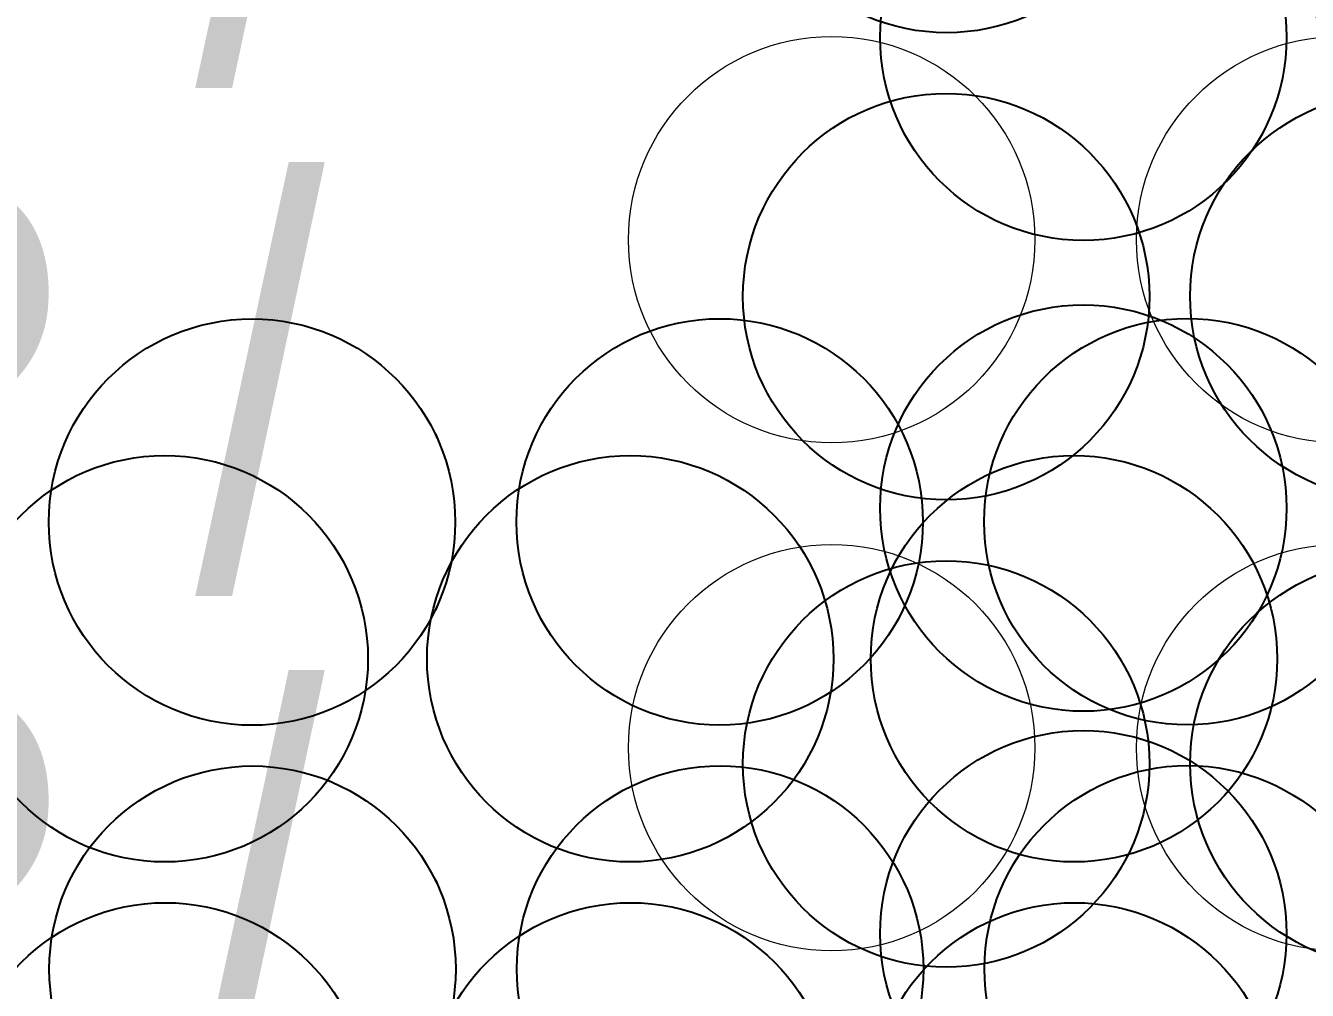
# Model space of a CAD drawing. Extents: x -24 to 1655, y -25 to 61.
# Drawn here: x -4.01 to -0.856, y 0.592 to 2.966 of the extents above; entities that cross this region are included whole.
import ezdxf
from ezdxf.enums import TextEntityAlignment as Align

# ---------------------------------------------------------------- set-up
doc = ezdxf.new("R2010")
doc.units = 0
doc.header["$MEASUREMENT"] = 0
doc.linetypes.add('DASHED', pattern=[0.75, 0.5, -0.25])
for name, color, linetype in [('01 - Diversen', 7, 'Continuous'), ('01 - Station', 7, 'Continuous'), ('PREVIEW_SOURCE', 7, 'Continuous')]:
    doc.layers.add(name, color=color, linetype=linetype)
for name, color, linetype, lineweight in [('Aansluiting LS K01', 120, 'DASHED', 0), ('Aansluiting LS K02', 52, 'DASHED', 0), ('Aansluiting LS K03', 5, 'DASHED', 0), ('Aansluiting LS K06', 30, 'DASHED', 0), ('Aansluiting LS K07', 252, 'DASHED', 0), ('Aansluiting LS K08', 244, 'DASHED', 0), ('Aansluiting LS K09', 104, 'DASHED', 0), ('Aansluiting LS K10', 1, 'DASHED', 0), ('Aansluiting LS K11', 190, 'DASHED', 0), ('Aansluiting LS K12', 201, 'DASHED', 0), ('AANSLUITKAST', 7, 'Continuous', 0)]:
    doc.layers.add(name, color=color, linetype=linetype, lineweight=lineweight)
doc.layers.add('Aansluiting LS K04', color=7, linetype='DASHED', lineweight=0, true_color=0x00f000)
doc.layers.add('Aansluiting LS K05', color=7, linetype='DASHED', lineweight=0, true_color=0xeb00eb)
doc.styles.add('TECHBASE_ARIAL_NOVA_LIGHT', font='ArialNova-Light.ttf')

# ---------------------------------------------------------------- blocks, each defined once
blk = doc.blocks.new('TB_LS KAST VERWIJDEREN__40955691265E_7ABCBC3D_ANL1')
at = {"layer": '01 - Station', "const_width": 0.1}
blk.add_lwpolyline([(-4.0142, 1.6119), (4.0142, 1.5454), (4.0142, -1.6119), (-4.0142, -1.5454)], close=True, dxfattribs=at)
at = {"layer": '01 - Station'}
blk.add_lwpolyline([(4.0142, 1.5454), (-4.0142, -1.5454)], dxfattribs=at)
at = {"style": 'TECHBASE_ARIAL_NOVA_LIGHT'}
blk.add_attdef('LS_KAST', (-3.508, 0.15), '', height=1, dxfattribs=at)
blk = doc.blocks.new('TB_LS KAST BEHOUDEN__40955691265E_CF6EBBA4_ANL1')
at = {"layer": '01 - Station', "const_width": 0.1}
blk.add_lwpolyline([(-4.0142, 1.6119), (4.0142, 1.5454), (4.0142, -1.6119), (-4.0142, -1.5454)], close=True, dxfattribs=at)
at = {"style": 'TECHBASE_ARIAL_NOVA_LIGHT'}
blk.add_attdef('LS_KAST', (-3.508, 0.15), '', height=1, dxfattribs=at)
blk = doc.blocks.new('TB_RT 1-12 LS__40955691265E_2D0FA900_ANL1_RT_BACK1')
at = {"linetype": 'DASHED'}
blk.add_wipeout([(-24.5141, 8.1233), (3.176, 8.1233), (3.176, -7.5147), (-24.5141, -7.5147)], dxfattribs=at)
at = {"layer": 'Aansluiting LS K07', "linetype": 'Continuous'}
blk.add_circle((2.2629, 1.1375), 0.5, dxfattribs=at)
at = {"layer": 'Aansluiting LS K08', "linetype": 'Continuous'}
blk.add_circle((2.2629, 2.3875), 0.5, dxfattribs=at)
at = {"layer": 'Aansluiting LS K09', "linetype": 'Continuous'}
blk.add_circle((2.2629, 3.6375), 0.5, dxfattribs=at)
at = {"layer": 'Aansluiting LS K01', "style": 'TECHBASE_ARIAL_NOVA_LIGHT'}
blk.add_attdef('RT_01:', text='', height=1, dxfattribs=at).set_placement((1.2629, -6.8496), align=Align.RIGHT)
at = {"layer": 'Aansluiting LS K02', "style": 'TECHBASE_ARIAL_NOVA_LIGHT'}
blk.add_attdef('RT_02:', text='', height=1, dxfattribs=at).set_placement((1.2629, -5.5996), align=Align.RIGHT)
at = {"layer": 'Aansluiting LS K03', "style": 'TECHBASE_ARIAL_NOVA_LIGHT'}
blk.add_attdef('RT_03:', text='', height=1, dxfattribs=at).set_placement((1.2629, -4.3489), align=Align.RIGHT)
at = {"layer": 'Aansluiting LS K04', "style": 'TECHBASE_ARIAL_NOVA_LIGHT'}
blk.add_attdef('RT_04:', text='', height=1, dxfattribs=at).set_placement((1.2629, -3.0996), align=Align.RIGHT)
at = {"layer": 'Aansluiting LS K05', "style": 'TECHBASE_ARIAL_NOVA_LIGHT'}
blk.add_attdef('RT_05:', text='', height=1, dxfattribs=at).set_placement((1.2629, -1.8496), align=Align.RIGHT)
at = {"layer": 'Aansluiting LS K06', "style": 'TECHBASE_ARIAL_NOVA_LIGHT'}
blk.add_attdef('RT_06:', text='', height=1, dxfattribs=at).set_placement((1.2629, -0.5996), align=Align.RIGHT)
at = {"layer": 'Aansluiting LS K07', "style": 'TECHBASE_ARIAL_NOVA_LIGHT'}
blk.add_attdef('RT_07:', text='', height=1, dxfattribs=at).set_placement((1.2629, 0.6504), align=Align.RIGHT)
at = {"layer": 'Aansluiting LS K08', "style": 'TECHBASE_ARIAL_NOVA_LIGHT'}
blk.add_attdef('RT_08:', text='', height=1, dxfattribs=at).set_placement((1.2629, 1.9004), align=Align.RIGHT)
at = {"layer": 'Aansluiting LS K09', "style": 'TECHBASE_ARIAL_NOVA_LIGHT'}
blk.add_attdef('RT_09:', text='', height=1, dxfattribs=at).set_placement((1.2629, 3.1504), align=Align.RIGHT)
at = {"layer": 'Aansluiting LS K10', "style": 'TECHBASE_ARIAL_NOVA_LIGHT'}
blk.add_attdef('RT_10:', text='', height=1, dxfattribs=at).set_placement((1.2629, 4.4004), align=Align.RIGHT)
at = {"layer": 'Aansluiting LS K11', "style": 'TECHBASE_ARIAL_NOVA_LIGHT'}
blk.add_attdef('RT_11:', text='', height=1, dxfattribs=at).set_placement((1.2629, 5.6334), align=Align.RIGHT)
at = {"layer": 'Aansluiting LS K12', "style": 'TECHBASE_ARIAL_NOVA_LIGHT'}
blk.add_attdef('RT_12:', text='', height=1, dxfattribs=at).set_placement((1.2629, 6.8834), align=Align.RIGHT)
blk = doc.blocks.new('TB_RT 1-10 LS__40955691265E_CA5A1F55_ANL1_RT_BACK1')
at = {"linetype": 'DASHED'}
blk.add_wipeout([(-23.8534, 6.2502), (3.8368, 6.2502), (3.8368, -6.9803), (-23.8534, -6.9803)], dxfattribs=at)
at = {"layer": 'Aansluiting LS K01', "style": 'TECHBASE_ARIAL_NOVA_LIGHT'}
blk.add_attdef('RT_01:', text='', height=1, dxfattribs=at).set_placement((1.9236, -6.3151), align=Align.RIGHT)
at = {"layer": 'Aansluiting LS K02', "style": 'TECHBASE_ARIAL_NOVA_LIGHT'}
blk.add_attdef('RT_02:', text='', height=1, dxfattribs=at).set_placement((1.9236, -5.0651), align=Align.RIGHT)
at = {"layer": 'Aansluiting LS K03', "style": 'TECHBASE_ARIAL_NOVA_LIGHT'}
blk.add_attdef('RT_03:', text='', height=1, dxfattribs=at).set_placement((1.9236, -3.8144), align=Align.RIGHT)
at = {"layer": 'Aansluiting LS K04', "style": 'TECHBASE_ARIAL_NOVA_LIGHT'}
blk.add_attdef('RT_04:', text='', height=1, dxfattribs=at).set_placement((1.9236, -2.5651), align=Align.RIGHT)
at = {"layer": 'Aansluiting LS K05', "style": 'TECHBASE_ARIAL_NOVA_LIGHT'}
blk.add_attdef('RT_05:', text='', height=1, dxfattribs=at).set_placement((1.9236, -1.3151), align=Align.RIGHT)
at = {"layer": 'Aansluiting LS K06', "style": 'TECHBASE_ARIAL_NOVA_LIGHT'}
blk.add_attdef('RT_06:', text='', height=1, dxfattribs=at).set_placement((1.9236, -0.0651), align=Align.RIGHT)
at = {"layer": 'Aansluiting LS K07', "style": 'TECHBASE_ARIAL_NOVA_LIGHT'}
blk.add_attdef('RT_07:', text='', height=1, dxfattribs=at).set_placement((1.9236, 1.1849), align=Align.RIGHT)
at = {"layer": 'Aansluiting LS K08', "style": 'TECHBASE_ARIAL_NOVA_LIGHT'}
blk.add_attdef('RT_08:', text='', height=1, dxfattribs=at).set_placement((1.9236, 2.4349), align=Align.RIGHT)
at = {"layer": 'Aansluiting LS K09', "style": 'TECHBASE_ARIAL_NOVA_LIGHT'}
blk.add_attdef('RT_09:', text='', height=1, dxfattribs=at).set_placement((1.9236, 3.6849), align=Align.RIGHT)
at = {"layer": 'Aansluiting LS K10', "style": 'TECHBASE_ARIAL_NOVA_LIGHT'}
blk.add_attdef('RT_10:', text='', height=1, dxfattribs=at).set_placement((1.9236, 4.9349), align=Align.RIGHT)
blk = doc.blocks.new('TB_RT 1-8 LS__40955691265E_F9EFD97A_ANL1_RT_BACK1')
at = {"linetype": 'DASHED'}
blk.add_wipeout([(-24.7711, 6.0506), (2.919, 6.0506), (2.919, -4.825), (-24.7711, -4.825)], dxfattribs=at)
at = {"layer": 'Aansluiting LS K05', "linetype": 'Continuous'}
blk.add_circle((2.0059, 1.3272), 0.5, dxfattribs=at)
at = {"layer": 'Aansluiting LS K06', "linetype": 'Continuous'}
blk.add_circle((2.0059, 2.5772), 0.5, dxfattribs=at)
at = {"layer": 'Aansluiting LS K07', "linetype": 'Continuous'}
blk.add_circle((2.0059, 3.8272), 0.5, dxfattribs=at)
at = {"layer": 'Aansluiting LS K01', "style": 'TECHBASE_ARIAL_NOVA_LIGHT'}
blk.add_attdef('RT_01:', text='', height=1, dxfattribs=at).set_placement((1.0059, -4.1598), align=Align.RIGHT)
at = {"layer": 'Aansluiting LS K02', "style": 'TECHBASE_ARIAL_NOVA_LIGHT'}
blk.add_attdef('RT_02:', text='', height=1, dxfattribs=at).set_placement((1.0059, -2.9098), align=Align.RIGHT)
at = {"layer": 'Aansluiting LS K03', "style": 'TECHBASE_ARIAL_NOVA_LIGHT'}
blk.add_attdef('RT_03:', text='', height=1, dxfattribs=at).set_placement((1.0059, -1.6591), align=Align.RIGHT)
at = {"layer": 'Aansluiting LS K04', "style": 'TECHBASE_ARIAL_NOVA_LIGHT'}
blk.add_attdef('RT_04:', text='', height=1, dxfattribs=at).set_placement((1.0059, -0.4098), align=Align.RIGHT)
at = {"layer": 'Aansluiting LS K05', "style": 'TECHBASE_ARIAL_NOVA_LIGHT'}
blk.add_attdef('RT_05:', text='', height=1, dxfattribs=at).set_placement((1.0059, 0.8402), align=Align.RIGHT)
at = {"layer": 'Aansluiting LS K06', "style": 'TECHBASE_ARIAL_NOVA_LIGHT'}
blk.add_attdef('RT_06:', text='', height=1, dxfattribs=at).set_placement((1.0059, 2.0902), align=Align.RIGHT)
at = {"layer": 'Aansluiting LS K07', "style": 'TECHBASE_ARIAL_NOVA_LIGHT'}
blk.add_attdef('RT_07:', text='', height=1, dxfattribs=at).set_placement((1.0059, 3.3402), align=Align.RIGHT)
at = {"layer": 'Aansluiting LS K08', "style": 'TECHBASE_ARIAL_NOVA_LIGHT'}
blk.add_attdef('RT_08:', text='', height=1, dxfattribs=at).set_placement((1.0059, 4.5902), align=Align.RIGHT)
blk = doc.blocks.new('TB_RT 1-6 LS__40955691265E_C92ADE7D_ANL1_RT_BACK1')
at = {"linetype": 'DASHED'}
blk.add_wipeout([(-24.2481, 4.9782), (3.442, 4.9782), (3.442, -3.3872), (-24.2481, -3.3872)], dxfattribs=at)
at = {"layer": 'Aansluiting LS K01', "style": 'TECHBASE_ARIAL_NOVA_LIGHT'}
blk.add_attdef('RT_01:', text='', height=1, dxfattribs=at).set_placement((1.5289, -2.722), align=Align.RIGHT)
at = {"layer": 'Aansluiting LS K02', "style": 'TECHBASE_ARIAL_NOVA_LIGHT'}
blk.add_attdef('RT_02:', text='', height=1, dxfattribs=at).set_placement((1.5289, -1.472), align=Align.RIGHT)
at = {"layer": 'Aansluiting LS K03', "style": 'TECHBASE_ARIAL_NOVA_LIGHT'}
blk.add_attdef('RT_03:', text='', height=1, dxfattribs=at).set_placement((1.5289, -0.2213), align=Align.RIGHT)
at = {"layer": 'Aansluiting LS K04', "style": 'TECHBASE_ARIAL_NOVA_LIGHT'}
blk.add_attdef('RT_04:', text='', height=1, dxfattribs=at).set_placement((1.5289, 1.028), align=Align.RIGHT)
at = {"layer": 'Aansluiting LS K05', "style": 'TECHBASE_ARIAL_NOVA_LIGHT'}
blk.add_attdef('RT_05:', text='', height=1, dxfattribs=at).set_placement((1.5289, 2.278), align=Align.RIGHT)
at = {"layer": 'Aansluiting LS K06', "style": 'TECHBASE_ARIAL_NOVA_LIGHT'}
blk.add_attdef('RT_06:', text='', height=1, dxfattribs=at).set_placement((1.5289, 3.528), align=Align.RIGHT)
blk = doc.blocks.new('TB_RT 1-4 LS__40955691265E_8F8ADB0A_ANL1_RT_BACK1')
at = {"linetype": 'DASHED'}
blk.add_wipeout([(-24.6175, 2.2864), (3.0726, 2.2864), (3.0726, -3.5886), (-24.6175, -3.5886)], dxfattribs=at)
at = {"layer": 'Aansluiting LS K04', "linetype": 'Continuous'}
blk.add_circle((2.1595, 1.3136), 0.5, dxfattribs=at)
at = {"layer": 'Aansluiting LS K01', "style": 'TECHBASE_ARIAL_NOVA_LIGHT'}
blk.add_attdef('RT_01:', text='', height=1, dxfattribs=at).set_placement((1.1595, -2.9235), align=Align.RIGHT)
at = {"layer": 'Aansluiting LS K02', "style": 'TECHBASE_ARIAL_NOVA_LIGHT'}
blk.add_attdef('RT_02:', text='', height=1, dxfattribs=at).set_placement((1.1595, -1.6735), align=Align.RIGHT)
at = {"layer": 'Aansluiting LS K03', "style": 'TECHBASE_ARIAL_NOVA_LIGHT'}
blk.add_attdef('RT_03:', text='', height=1, dxfattribs=at).set_placement((1.1595, -0.4228), align=Align.RIGHT)
at = {"layer": 'Aansluiting LS K04', "style": 'TECHBASE_ARIAL_NOVA_LIGHT'}
blk.add_attdef('RT_04:', text='', height=1, dxfattribs=at).set_placement((1.1595, 0.8265), align=Align.RIGHT)
blk = doc.blocks.new('TB_LS Kast RT 1-8 L-R__40955691265E_1401D99F_ANL1')
at = {"layer": 'AANSLUITKAST'}
for centre in [(-3.9132, 0.5), (-2.6088, 0.5), (-1.3044, 0.5)]:
    blk.add_circle(centre, 0.5, dxfattribs=at)
at = {"color": 7, "style": 'TECHBASE_ARIAL_NOVA_LIGHT'}
for tag, p in [('RI8', (-4.5662, -1.7632)), ('RI7', (-3.2618, -1.7632)), ('RI6', (-1.9574, -1.7632)), ('RI5', (-0.6529, -1.7632)), ('RI4', (0.6515, -1.7632)), ('RI3', (1.9559, -1.7632)), ('RI2', (3.2603, -1.7632)), ('RI1', (4.5647, -1.7632))]:
    blk.add_attdef(tag, text='', height=0.5, rotation=90, dxfattribs=at).set_placement(p, align=Align.RIGHT)
blk = doc.blocks.new('TB_LS Kast RT 1-6 L-R__40955691265E_9E8C4473_ANL1')
at = {"layer": 'AANSLUITKAST'}
for centre in [(1.3044, 0.5), (2.6088, 0.5)]:
    blk.add_circle(centre, 0.5, dxfattribs=at)
at = {"color": 7, "style": 'TECHBASE_ARIAL_NOVA_LIGHT'}
for tag, p in [('RI6', (-4.5662, -1.7632)), ('RI5', (-3.2618, -1.7632)), ('RI4', (-1.9574, -1.7632)), ('RI3', (-0.6529, -1.7632)), ('RI2', (0.6515, -1.7632)), ('RI1', (1.9559, -1.7632))]:
    blk.add_attdef(tag, text='', height=0.5, rotation=90, dxfattribs=at).set_placement(p, align=Align.RIGHT)
at = {"layer": 'AANSLUITKAST', "insert": (2.4613, 1.3338), "char_height": 0.6919, "attachment_point": 1, "rotation": 88.7016, "style": 'TECHBASE_ARIAL_NOVA_LIGHT'}
blk.add_mtext_dynamic_manual_height_columns('1', width=1.432047, gutter_width=3.4593, heights=[0], dxfattribs=at)
blk = doc.blocks.new('TB_LS Kast RT 1-4 L-R__40955691265E_97770BF3_ANL1')
at = {"layer": 'AANSLUITKAST'}
for centre in [(-3.9132, 0.5), (-2.6088, 0.5), (-1.3044, 0.5)]:
    blk.add_circle(centre, 0.5, dxfattribs=at)
at = {"color": 7, "style": 'TECHBASE_ARIAL_NOVA_LIGHT'}
for tag, p in [('RI4', (-4.5662, -1.7632)), ('RI3', (-3.2618, -1.7632)), ('RI2', (-1.9574, -1.7632)), ('RI1', (-0.6529, -1.7632))]:
    blk.add_attdef(tag, text='', height=0.5, rotation=90, dxfattribs=at).set_placement(p, align=Align.RIGHT)
blk = doc.blocks.new('TB_12 RICHTINGEN LS REK__40955691265E_CB7427F3_ANL1')
at = {"color": 6, "const_width": 0.05}
for points in [[(-1.6456, -0.141), (-0.952, 0.6607)], [(-0.9154, -0.1104), (-1.6789, 0.625)]]:
    blk.add_lwpolyline(points, dxfattribs=at)
at = {"color": 6}
for centre in [(-4.5055, 0.2722), (-3.309, 0.2734), (-1.2858, 0.2464)]:
    blk.add_circle(centre, 0.53, dxfattribs=at)
at = {"color": 6, "insert": (-1.5551, 1.092), "char_height": 0.5, "attachment_point": 1, "rotation": 90, "style": 'TECHBASE_ARIAL_NOVA_LIGHT'}
blk.add_mtext_dynamic_manual_height_columns('500', width=0.806759, gutter_width=2.5, heights=[0], dxfattribs=at)
at = {"color": 6, "style": 'TECHBASE_ARIAL_NOVA_LIGHT'}
for tag, p in [('RI10', (8.118, 1.0193)), ('RI11', (9.3149, 1.0196)), ('RI12', (10.511, 1.019)), ('RI4', (-5.4689, 1.0547)), ('RI1', (-9.0567, 1.0486)), ('RI2', (-7.8619, 1.0523)), ('RI3', (-6.6637, 1.051)), ('RI5', (-4.2723, 1.0559)), ('RI6', (-3.0758, 1.0571)), ('RI7', (4.5289, 1.0221)), ('RI8', (5.7254, 1.0213)), ('RI9', (6.9219, 1.0206))]:
    blk.add_attdef(tag, p, '', height=0.5, rotation=90, dxfattribs=at)
blk = doc.blocks.new('TB_12 RICHTINGEN LS REK REVERSE__40955691265E_52FE5F1D_ANL1')
at = {"color": 6, "char_height": 0.5, "attachment_point": 1, "rotation": 270, "style": 'TECHBASE_ARIAL_NOVA_LIGHT'}
for s, insert in [('50', (3.345, 1.7709)), ('25', (1.9656, 1.763))]:
    blk.add_mtext_dynamic_manual_height_columns(s, width=0.806759, gutter_width=2.5, heights=[0], dxfattribs=dict(at, insert=insert))
at = {"color": 6, "style": 'TECHBASE_ARIAL_NOVA_LIGHT'}
for tag, p in [('RI10', (7.6481, 1.0383)), ('RI11', (8.8451, 1.0387)), ('RI12', (10.0411, 1.038)), ('RI1', (-9.5266, 1.0676)), ('RI2', (-8.3317, 1.0713)), ('RI3', (-7.1335, 1.07)), ('RI4', (-5.9387, 1.0737)), ('RI5', (-4.7422, 1.0749)), ('RI6', (-3.5457, 1.0761)), ('RI7', (4.059, 1.0411)), ('RI8', (5.2555, 1.0404)), ('RI9', (6.452, 1.0396))]:
    blk.add_attdef(tag, text='', height=0.5, rotation=270, dxfattribs=at).set_placement(p, align=Align.RIGHT)
blk = doc.blocks.new('TB_10 RICHTINGEN LS REK__40955691265E_9FDC15B1_ANL1')
at = {"color": 6, "char_height": 0.5, "attachment_point": 1, "rotation": 90, "style": 'TECHBASE_ARIAL_NOVA_LIGHT'}
for insert in [(-2.365, 0.8617), (-1.1337, 0.8313)]:
    blk.add_mtext_dynamic_manual_height_columns('500', width=0.806759, gutter_width=2.5, heights=[0], dxfattribs=dict(at, insert=insert))
at = {"color": 6, "style": 'TECHBASE_ARIAL_NOVA_LIGHT'}
for tag, p in [('RI10', (8.5177, 0.784)), ('RI1', (-8.657, 0.8132)), ('RI2', (-7.4622, 0.817)), ('RI3', (-6.264, 0.8156)), ('RI4', (-5.0692, 0.8194)), ('RI5', (-3.8727, 0.8206)), ('RI6', (3.7183, 0.8218)), ('RI7', (4.9286, 0.7868)), ('RI8', (6.1251, 0.786)), ('RI9', (7.3216, 0.7852))]:
    blk.add_attdef(tag, p, '', height=0.5, rotation=90, dxfattribs=at)
blk = doc.blocks.new('TB_10 RICHTINGEN LS REK REVERSE__40955691265E_CA82E8AB_ANL1')
at = {"color": 6, "char_height": 0.5, "attachment_point": 1, "rotation": 270, "style": 'TECHBASE_ARIAL_NOVA_LIGHT'}
for s, insert in [('25', (1.1687, 1.5192)), ('50', (2.5482, 1.5272))]:
    blk.add_mtext_dynamic_manual_height_columns(s, width=0.806759, gutter_width=2.5, heights=[0], dxfattribs=dict(at, insert=insert))
at = {"color": 6, "style": 'TECHBASE_ARIAL_NOVA_LIGHT'}
for tag, p in [('RI10', (8.0478, 0.803)), ('RI1', (-9.1269, 0.8323)), ('RI2', (-7.932, 0.836)), ('RI3', (-6.7339, 0.8347)), ('RI4', (-5.539, 0.8384)), ('RI5', (-4.3425, 0.8396)), ('RI6', (3.273, 0.8408)), ('RI7', (4.4587, 0.8058)), ('RI8', (5.6552, 0.805)), ('RI9', (6.8517, 0.8043))]:
    blk.add_attdef(tag, text='', height=0.5, rotation=270, dxfattribs=at).set_placement(p, align=Align.RIGHT)
blk = doc.blocks.new('TB_8 RICHTINGEN LS REK__40955691265E_42F37574_ANL1')
at = {"color": 6, "char_height": 0.5, "attachment_point": 1, "rotation": 90, "style": 'TECHBASE_ARIAL_NOVA_LIGHT'}
for insert in [(-2.3633, 0.8569), (-1.132, 0.8264)]:
    blk.add_mtext_dynamic_manual_height_columns('500', width=0.806759, gutter_width=2.5, heights=[0], dxfattribs=dict(at, insert=insert))
at = {"color": 6, "style": 'TECHBASE_ARIAL_NOVA_LIGHT'}
for tag, p in [('RI3', (-5.0675, 0.8072)), ('RI4', (-3.8727, 0.8109)), ('RI5', (3.7532, 0.8313)), ('RI6', (4.9497, 0.8325)), ('RI7', (6.125, 0.8325)), ('RI8', (7.3215, 0.8317)), ('RI1', (-7.4605, 0.8048)), ('RI2', (-6.2657, 0.8085))]:
    blk.add_attdef(tag, p, '', height=0.5, rotation=90, dxfattribs=at)
blk = doc.blocks.new('TB_8 RICHTINGEN LS REK REVERSE__40955691265E_F1850B1E_ANL1')
at = {"color": 6, "char_height": 0.5, "attachment_point": 1, "rotation": 270, "style": 'TECHBASE_ARIAL_NOVA_LIGHT'}
for s, insert in [('25', (1.1687, 1.5169)), ('50', (2.5482, 1.5249))]:
    blk.add_mtext_dynamic_manual_height_columns(s, width=0.806759, gutter_width=2.5, heights=[0], dxfattribs=dict(at, insert=insert))
at = {"color": 6, "style": 'TECHBASE_ARIAL_NOVA_LIGHT'}
for tag, p in [('RI2', (-6.7356, 0.8275)), ('RI4', (-4.3425, 0.8299)), ('RI5', (3.2615, 0.8486)), ('RI6', (4.458, 0.8498)), ('RI1', (-7.9304, 0.8238)), ('RI3', (-5.5374, 0.8262)), ('RI7', (5.6552, 0.7973)), ('RI8', (6.8517, 0.7966))]:
    blk.add_attdef(tag, text='', height=0.5, rotation=270, dxfattribs=at).set_placement(p, align=Align.RIGHT)
blk = doc.blocks.new('TB_RT 1-12 OV__40955691265E_7A08A9BD_ANL1_RT_BACK1')
at = {"linetype": 'DASHED'}
blk.add_wipeout([(-21.9054, 7.9919), (5.7847, 7.9919), (5.7847, -7.6461), (-21.9054, -7.6461)], dxfattribs=at)
at = {"layer": 'Aansluiting LS K07', "linetype": 'Continuous'}
for centre in [(1.1216, 1.0061), (2.3716, 1.0061)]:
    blk.add_circle(centre, 0.5, dxfattribs=at)
at = {"layer": 'Aansluiting LS K08', "linetype": 'Continuous'}
for centre in [(1.1216, 2.2561), (2.3716, 2.2561)]:
    blk.add_circle(centre, 0.5, dxfattribs=at)
at = {"layer": 'Aansluiting LS K09', "linetype": 'Continuous'}
for centre in [(1.1216, 3.5061), (2.3716, 3.5061)]:
    blk.add_circle(centre, 0.5, dxfattribs=at)
at = {"layer": 'Aansluiting LS K01', "style": 'TECHBASE_ARIAL_NOVA_LIGHT'}
blk.add_attdef('RT_01:', text='', height=1, dxfattribs=at).set_placement((0.1216, -6.9809), align=Align.RIGHT)
at = {"layer": 'Aansluiting LS K02', "style": 'TECHBASE_ARIAL_NOVA_LIGHT'}
blk.add_attdef('RT_02:', text='', height=1, dxfattribs=at).set_placement((0.1216, -5.7309), align=Align.RIGHT)
at = {"layer": 'Aansluiting LS K03', "style": 'TECHBASE_ARIAL_NOVA_LIGHT'}
blk.add_attdef('RT_03:', text='', height=1, dxfattribs=at).set_placement((0.1216, -4.4803), align=Align.RIGHT)
at = {"layer": 'Aansluiting LS K04', "style": 'TECHBASE_ARIAL_NOVA_LIGHT'}
blk.add_attdef('RT_04:', text='', height=1, dxfattribs=at).set_placement((0.1216, -3.2309), align=Align.RIGHT)
at = {"layer": 'Aansluiting LS K05', "style": 'TECHBASE_ARIAL_NOVA_LIGHT'}
blk.add_attdef('RT_05:', text='', height=1, dxfattribs=at).set_placement((0.1216, -1.9809), align=Align.RIGHT)
at = {"layer": 'Aansluiting LS K06', "style": 'TECHBASE_ARIAL_NOVA_LIGHT'}
blk.add_attdef('RT_06:', text='', height=1, dxfattribs=at).set_placement((0.1216, -0.7309), align=Align.RIGHT)
at = {"layer": 'Aansluiting LS K07', "style": 'TECHBASE_ARIAL_NOVA_LIGHT'}
blk.add_attdef('RT_07:', text='', height=1, dxfattribs=at).set_placement((0.1216, 0.5191), align=Align.RIGHT)
at = {"layer": 'Aansluiting LS K08', "style": 'TECHBASE_ARIAL_NOVA_LIGHT'}
blk.add_attdef('RT_08:', text='', height=1, dxfattribs=at).set_placement((0.1216, 1.7691), align=Align.RIGHT)
at = {"layer": 'Aansluiting LS K09', "style": 'TECHBASE_ARIAL_NOVA_LIGHT'}
blk.add_attdef('RT_09:', text='', height=1, dxfattribs=at).set_placement((0.1216, 3.0191), align=Align.RIGHT)
at = {"layer": 'Aansluiting LS K10', "style": 'TECHBASE_ARIAL_NOVA_LIGHT'}
blk.add_attdef('RT_10:', text='', height=1, dxfattribs=at).set_placement((0.1216, 4.2691), align=Align.RIGHT)
at = {"layer": 'Aansluiting LS K11', "style": 'TECHBASE_ARIAL_NOVA_LIGHT'}
blk.add_attdef('RT_11:', text='', height=1, dxfattribs=at).set_placement((0.1216, 5.502), align=Align.RIGHT)
at = {"layer": 'Aansluiting LS K12', "style": 'TECHBASE_ARIAL_NOVA_LIGHT'}
blk.add_attdef('RT_12:', text='', height=1, dxfattribs=at).set_placement((0.1216, 6.752), align=Align.RIGHT)
blk = doc.blocks.new('TB_RT 1-10 OV__40955691265E_E2FCEF29_ANL1_RT_BACK1')
at = {"linetype": 'DASHED'}
blk.add_wipeout([(-22.0912, 8.0719), (5.5989, 8.0719), (5.5989, -5.1586), (-22.0912, -5.1586)], dxfattribs=at)
at = {"layer": 'Aansluiting LS K01', "style": 'TECHBASE_ARIAL_NOVA_LIGHT'}
blk.add_attdef('RT_01:', text='', height=1, dxfattribs=at).set_placement((-0.0642, -4.4935), align=Align.RIGHT)
at = {"layer": 'Aansluiting LS K02', "style": 'TECHBASE_ARIAL_NOVA_LIGHT'}
blk.add_attdef('RT_02:', text='', height=1, dxfattribs=at).set_placement((-0.0642, -3.2435), align=Align.RIGHT)
at = {"layer": 'Aansluiting LS K03', "style": 'TECHBASE_ARIAL_NOVA_LIGHT'}
blk.add_attdef('RT_03:', text='', height=1, dxfattribs=at).set_placement((-0.0642, -1.9928), align=Align.RIGHT)
at = {"layer": 'Aansluiting LS K04', "style": 'TECHBASE_ARIAL_NOVA_LIGHT'}
blk.add_attdef('RT_04:', text='', height=1, dxfattribs=at).set_placement((-0.0642, -0.7435), align=Align.RIGHT)
at = {"layer": 'Aansluiting LS K05', "style": 'TECHBASE_ARIAL_NOVA_LIGHT'}
blk.add_attdef('RT_05:', text='', height=1, dxfattribs=at).set_placement((-0.0642, 0.5065), align=Align.RIGHT)
at = {"layer": 'Aansluiting LS K06', "style": 'TECHBASE_ARIAL_NOVA_LIGHT'}
blk.add_attdef('RT_06:', text='', height=1, dxfattribs=at).set_placement((-0.0642, 1.7565), align=Align.RIGHT)
at = {"layer": 'Aansluiting LS K07', "style": 'TECHBASE_ARIAL_NOVA_LIGHT'}
blk.add_attdef('RT_07:', text='', height=1, dxfattribs=at).set_placement((-0.0642, 3.0065), align=Align.RIGHT)
at = {"layer": 'Aansluiting LS K08', "style": 'TECHBASE_ARIAL_NOVA_LIGHT'}
blk.add_attdef('RT_08:', text='', height=1, dxfattribs=at).set_placement((-0.0642, 4.2565), align=Align.RIGHT)
at = {"layer": 'Aansluiting LS K09', "style": 'TECHBASE_ARIAL_NOVA_LIGHT'}
blk.add_attdef('RT_09:', text='', height=1, dxfattribs=at).set_placement((-0.0642, 5.5065), align=Align.RIGHT)
at = {"layer": 'Aansluiting LS K10', "style": 'TECHBASE_ARIAL_NOVA_LIGHT'}
blk.add_attdef('RT_10:', text='', height=1, dxfattribs=at).set_placement((-0.0642, 6.7565), align=Align.RIGHT)
blk = doc.blocks.new('TB_RT 1-8 OV__40955691265E_F4D21E08_ANL1_RT_BACK1')
at = {"linetype": 'DASHED'}
blk.add_wipeout([(-22.1583, 5.5138), (5.5318, 5.5138), (5.5318, -5.3619), (-22.1583, -5.3619)], dxfattribs=at)
at = {"layer": 'Aansluiting LS K05', "linetype": 'Continuous'}
for centre in [(0.8687, 0.7904), (2.1187, 0.7904), (3.3687, 0.7904)]:
    blk.add_circle(centre, 0.5, dxfattribs=at)
at = {"layer": 'Aansluiting LS K06', "linetype": 'Continuous'}
for centre in [(0.8687, 2.0404), (2.1187, 2.0404), (3.3687, 2.0404)]:
    blk.add_circle(centre, 0.5, dxfattribs=at)
at = {"layer": 'Aansluiting LS K07', "linetype": 'Continuous'}
for centre in [(0.8687, 3.2904), (2.1187, 3.2904), (3.3687, 3.2904)]:
    blk.add_circle(centre, 0.5, dxfattribs=at)
at = {"layer": 'Aansluiting LS K01', "style": 'TECHBASE_ARIAL_NOVA_LIGHT'}
blk.add_attdef('RT_01:', text='', height=1, dxfattribs=at).set_placement((-0.1313, -4.6967), align=Align.RIGHT)
at = {"layer": 'Aansluiting LS K02', "style": 'TECHBASE_ARIAL_NOVA_LIGHT'}
blk.add_attdef('RT_02:', text='', height=1, dxfattribs=at).set_placement((-0.1313, -3.4467), align=Align.RIGHT)
at = {"layer": 'Aansluiting LS K03', "style": 'TECHBASE_ARIAL_NOVA_LIGHT'}
blk.add_attdef('RT_03:', text='', height=1, dxfattribs=at).set_placement((-0.1313, -2.196), align=Align.RIGHT)
at = {"layer": 'Aansluiting LS K04', "style": 'TECHBASE_ARIAL_NOVA_LIGHT'}
blk.add_attdef('RT_04:', text='', height=1, dxfattribs=at).set_placement((-0.1313, -0.9467), align=Align.RIGHT)
at = {"layer": 'Aansluiting LS K05', "style": 'TECHBASE_ARIAL_NOVA_LIGHT'}
blk.add_attdef('RT_05:', text='', height=1, dxfattribs=at).set_placement((-0.1313, 0.3033), align=Align.RIGHT)
at = {"layer": 'Aansluiting LS K06', "style": 'TECHBASE_ARIAL_NOVA_LIGHT'}
blk.add_attdef('RT_06:', text='', height=1, dxfattribs=at).set_placement((-0.1313, 1.5533), align=Align.RIGHT)
at = {"layer": 'Aansluiting LS K07', "style": 'TECHBASE_ARIAL_NOVA_LIGHT'}
blk.add_attdef('RT_07:', text='', height=1, dxfattribs=at).set_placement((-0.1313, 2.8033), align=Align.RIGHT)
at = {"layer": 'Aansluiting LS K08', "style": 'TECHBASE_ARIAL_NOVA_LIGHT'}
blk.add_attdef('RT_08:', text='', height=1, dxfattribs=at).set_placement((-0.1313, 4.0533), align=Align.RIGHT)
blk = doc.blocks.new('TB_RT 1-6 OV__40955691265E_6EBA4A7D_ANL1_RT_BACK1')
at = {"linetype": 'DASHED'}
blk.add_wipeout([(-22.6923, 4.2767), (4.9978, 4.2767), (4.9978, -4.0887), (-22.6923, -4.0887)], dxfattribs=at)
at = {"layer": 'Aansluiting LS K01', "style": 'TECHBASE_ARIAL_NOVA_LIGHT'}
blk.add_attdef('RT_01:', text='', height=1, dxfattribs=at).set_placement((-0.6653, -3.4235), align=Align.RIGHT)
at = {"layer": 'Aansluiting LS K02', "style": 'TECHBASE_ARIAL_NOVA_LIGHT'}
blk.add_attdef('RT_02:', text='', height=1, dxfattribs=at).set_placement((-0.6653, -2.1735), align=Align.RIGHT)
at = {"layer": 'Aansluiting LS K03', "style": 'TECHBASE_ARIAL_NOVA_LIGHT'}
blk.add_attdef('RT_03:', text='', height=1, dxfattribs=at).set_placement((-0.6653, -0.9228), align=Align.RIGHT)
at = {"layer": 'Aansluiting LS K04', "style": 'TECHBASE_ARIAL_NOVA_LIGHT'}
blk.add_attdef('RT_04:', text='', height=1, dxfattribs=at).set_placement((-0.6653, 0.3265), align=Align.RIGHT)
at = {"layer": 'Aansluiting LS K05', "style": 'TECHBASE_ARIAL_NOVA_LIGHT'}
blk.add_attdef('RT_05:', text='', height=1, dxfattribs=at).set_placement((-0.6653, 1.5765), align=Align.RIGHT)
at = {"layer": 'Aansluiting LS K06', "style": 'TECHBASE_ARIAL_NOVA_LIGHT'}
blk.add_attdef('RT_06:', text='', height=1, dxfattribs=at).set_placement((-0.6653, 2.8265), align=Align.RIGHT)
blk = doc.blocks.new('TB_RT 1-4 OV__40955691265E_533F9E35_ANL1_RT_BACK1')
at = {"linetype": 'DASHED'}
blk.add_wipeout([(-21.838, 2.9995), (5.8521, 2.9995), (5.8521, -2.8755), (-21.838, -2.8755)], dxfattribs=at)
at = {"layer": 'Aansluiting LS K03', "linetype": 'Continuous'}
for centre in [(1.1889, 0.7767), (2.4389, 0.7767)]:
    blk.add_circle(centre, 0.5, dxfattribs=at)
at = {"layer": 'Aansluiting LS K04', "linetype": 'Continuous'}
for centre in [(1.1889, 2.0267), (2.4389, 2.0267)]:
    blk.add_circle(centre, 0.5, dxfattribs=at)
at = {"layer": 'Aansluiting LS K01', "style": 'TECHBASE_ARIAL_NOVA_LIGHT'}
blk.add_attdef('RT_01:', text='', height=1, dxfattribs=at).set_placement((0.1889, -2.2103), align=Align.RIGHT)
at = {"layer": 'Aansluiting LS K02', "style": 'TECHBASE_ARIAL_NOVA_LIGHT'}
blk.add_attdef('RT_02:', text='', height=1, dxfattribs=at).set_placement((0.1889, -0.9603), align=Align.RIGHT)
at = {"layer": 'Aansluiting LS K03', "style": 'TECHBASE_ARIAL_NOVA_LIGHT'}
blk.add_attdef('RT_03:', text='', height=1, dxfattribs=at).set_placement((0.1889, 0.2903), align=Align.RIGHT)
at = {"layer": 'Aansluiting LS K04', "style": 'TECHBASE_ARIAL_NOVA_LIGHT'}
blk.add_attdef('RT_04:', text='', height=1, dxfattribs=at).set_placement((0.1889, 1.5397), align=Align.RIGHT)
blk = doc.blocks.new('TB_12 RICHTING REK OV__40955691265E_88101BEB_ANL1')
at = {"layer": '01 - Diversen', "color": 6}
for centre in [(1.1487, 1.745), (2.2987, 1.745), (3.4482, 1.744), (1.1499, 0.6447), (2.2999, 0.6447), (3.4494, 0.6438)]:
    blk.add_circle(centre, 0.5, dxfattribs=at)
at = {"color": 7, "style": 'TECHBASE_ARIAL_NOVA_LIGHT'}
for tag, p in [('RI10', (4.8661, 2.5273)), ('RI11', (6.0431, 2.5277)), ('RI12', (7.1819, 2.527)), ('RI4', (-2.0245, 2.532)), ('RI1', (-5.517, 2.5259)), ('RI2', (-4.3222, 2.5296)), ('RI3', (-3.1939, 2.5283)), ('RI5', (-0.9043, 2.5332)), ('RI6', (0.2922, 2.5344)), ('RI7', (1.3685, 2.5238)), ('RI8', (2.5332, 2.5357)), ('RI9', (3.717, 2.5159))]:
    blk.add_attdef(tag, p, '', height=0.5, rotation=90, dxfattribs=at)
blk = doc.blocks.new('TB_12 RICHTINGEN REK OV REVERSE__40955691265E_A5609E9E_ANL1')
at = {"layer": '01 - Diversen', "color": 6}
for centre in [(-3.453, 1.744), (-2.3024, 1.7445), (-1.1518, 1.745), (-3.4518, 0.6438), (-2.3012, 0.6443), (-1.1506, 0.6448)]:
    blk.add_circle(centre, 0.5, dxfattribs=at)
at = {"color": 7, "style": 'TECHBASE_ARIAL_NOVA_LIGHT'}
for tag, p in [('RI10', (4.3756, 2.5002)), ('RI11', (5.5527, 2.5006)), ('RI12', (6.6915, 2.4999)), ('RI2', (-4.8126, 2.5025)), ('RI3', (-3.6843, 2.5012)), ('RI4', (-2.5149, 2.5049)), ('RI5', (-1.3947, 2.5061)), ('RI6', (-0.1982, 2.5073)), ('RI8', (2.0428, 2.5086)), ('RI1', (-6.0074, 2.4988)), ('RI7', (0.8781, 2.4967)), ('RI9', (3.2266, 2.4888))]:
    blk.add_attdef(tag, text='', height=0.5, rotation=270, dxfattribs=at).set_placement(p, align=Align.RIGHT)
blk = doc.blocks.new('TB_8 RICHTINGEN REK OV__40955691265E_C2C3EC9B_ANL1')
at = {"layer": '01 - Diversen', "color": 6}
for centre in [(0.731, 1.4076), (1.7784, 1.4076), (2.9371, 1.4076)]:
    blk.add_circle(centre, 0.5, dxfattribs=at)
at = {"color": 7, "style": 'TECHBASE_ARIAL_NOVA_LIGHT'}
for tag, p in [('RI2', (-2.2744, 2.197)), ('RI1', (-3.4329, 2.1887)), ('RI3', (-1.1098, 2.1911)), ('RI4', (-0.0499, 2.1584)), ('RI5', (1.0054, 2.1524)), ('RI6', (2.095, 2.1493)), ('RI7', (3.1713, 2.1387)), ('RI8', (4.336, 2.1506))]:
    blk.add_attdef(tag, p, '', height=0.5, rotation=90, dxfattribs=at)
blk = doc.blocks.new('TB_8 RICHTINGEN REK OV REVERSE__40955691265E_591659E4_ANL1')
at = {"layer": '01 - Diversen', "color": 6}
for centre in [(-3.6677, 1.4076), (-2.5224, 1.4076), (-1.4305, 1.4076), (-3.6665, 0.3074), (-2.5212, 0.3074), (-1.4293, 0.3074)]:
    blk.add_circle(centre, 0.5, dxfattribs=at)
at = {"color": 7, "style": 'TECHBASE_ARIAL_NOVA_LIGHT'}
for tag, p in [('RI1', (-3.9233, 2.1616)), ('RI2', (-2.7285, 2.1654)), ('RI3', (-1.6002, 2.164)), ('RI4', (-0.5229, 2.1678)), ('RI5', (0.5627, 2.169)), ('RI6', (1.575, 2.1817)), ('RI7', (2.6512, 2.171)), ('RI8', (3.816, 2.183))]:
    blk.add_attdef(tag, text='', height=0.5, rotation=270, dxfattribs=at).set_placement(p, align=Align.RIGHT)

msp = doc.modelspace()

# ---------------------------------------------------------------- block references
at = {"layer": 'PREVIEW_SOURCE', "rotation": 90.00000000000001}
msp.add_blockref('TB_LS KAST VERWIJDEREN__40955691265E_7ABCBC3D_ANL1', (0, 0), dxfattribs=at).add_auto_attribs({'LS_KAST': 'LS-024893'})
at = {"layer": 'PREVIEW_SOURCE'}
msp.add_blockref('TB_LS KAST BEHOUDEN__40955691265E_CF6EBBA4_ANL1', (0, 0), dxfattribs=at).add_auto_attribs({'LS_KAST': 'LS-024893'})

# ---------------------------------------------------------------- next in the draw order: block references
ref = msp.add_blockref('TB_RT 1-12 LS__40955691265E_2D0FA900_ANL1_RT_BACK1', (0, 0), dxfattribs=dict(at, rotation=90.00000000000001))
ref.add_attrib('RT_09:', 'RT 09: ???A / ????-?? / 150AL', dxfattribs={"layer": 'Aansluiting LS K09', "height": 1, "rotation": 90, "style": 'TECHBASE_ARIAL_NOVA_LIGHT'}).set_placement((-3.1504, 1.2629), align=Align.RIGHT)
ref.add_attrib('RT_08:', 'RT 08: ???A / ????-?? / 150AL', dxfattribs={"layer": 'Aansluiting LS K08', "height": 1, "rotation": 90, "style": 'TECHBASE_ARIAL_NOVA_LIGHT'}).set_placement((-1.9004, 1.2629), align=Align.RIGHT)
ref.add_attrib('RT_07:', 'RT 07: ???A / ????-?? / 150AL', dxfattribs={"layer": 'Aansluiting LS K07', "height": 1, "rotation": 90, "style": 'TECHBASE_ARIAL_NOVA_LIGHT'}).set_placement((-0.6504, 1.2629), align=Align.RIGHT)

# ---------------------------------------------------------------- next in the draw order: block references
ref = msp.add_blockref('TB_RT 1-10 LS__40955691265E_CA5A1F55_ANL1_RT_BACK1', (0, 0), dxfattribs=at)
ref.add_attrib('RT_08:', 'RT 08: ???A / ????-?? / 150AL', dxfattribs={"layer": 'Aansluiting LS K08', "height": 1, "style": 'TECHBASE_ARIAL_NOVA_LIGHT'}).set_placement((1.9236, 2.4349), align=Align.RIGHT)
ref.add_attrib('RT_07:', 'RT 07: ???A / ????-?? / 150AL', dxfattribs={"layer": 'Aansluiting LS K07', "height": 1, "style": 'TECHBASE_ARIAL_NOVA_LIGHT'}).set_placement((1.9236, 1.1849), align=Align.RIGHT)
ref.add_attrib('RT_06:', 'RT 06: ???A / ????-?? / 150AL', dxfattribs={"layer": 'Aansluiting LS K06', "height": 1, "style": 'TECHBASE_ARIAL_NOVA_LIGHT'}).set_placement((1.9236, -0.0651), align=Align.RIGHT)

# ---------------------------------------------------------------- next in the draw order: block references
ref = msp.add_blockref('TB_RT 1-8 LS__40955691265E_F9EFD97A_ANL1_RT_BACK1', (0, 0), dxfattribs=dict(at, rotation=90.00000000000001))
ref.add_attrib('RT_07:', 'RT 07: ???A / ????-?? / 150AL', dxfattribs={"layer": 'Aansluiting LS K07', "height": 1, "rotation": 90, "style": 'TECHBASE_ARIAL_NOVA_LIGHT'}).set_placement((-3.3402, 1.0059), align=Align.RIGHT)
ref.add_attrib('RT_06:', 'RT 06: ???A / ????-?? / 150AL', dxfattribs={"layer": 'Aansluiting LS K06', "height": 1, "rotation": 90, "style": 'TECHBASE_ARIAL_NOVA_LIGHT'}).set_placement((-2.0902, 1.0059), align=Align.RIGHT)
ref.add_attrib('RT_05:', 'RT 05: ???A / ????-?? / 150AL', dxfattribs={"layer": 'Aansluiting LS K05', "height": 1, "rotation": 90, "style": 'TECHBASE_ARIAL_NOVA_LIGHT'}).set_placement((-0.8402, 1.0059), align=Align.RIGHT)

# ---------------------------------------------------------------- next in the draw order: block references
ref = msp.add_blockref('TB_RT 1-6 LS__40955691265E_C92ADE7D_ANL1_RT_BACK1', (0, 0), dxfattribs=at)
ref.add_attrib('RT_05:', 'RT 05: ???A / ????-?? / 150AL', dxfattribs={"layer": 'Aansluiting LS K05', "height": 1, "style": 'TECHBASE_ARIAL_NOVA_LIGHT'}).set_placement((1.5289, 2.278), align=Align.RIGHT)
ref.add_attrib('RT_04:', 'RT 04: ???A / ????-?? / 150AL', dxfattribs={"layer": 'Aansluiting LS K04', "height": 1, "style": 'TECHBASE_ARIAL_NOVA_LIGHT'}).set_placement((1.5289, 1.028), align=Align.RIGHT)
ref.add_attrib('RT_03:', 'RT 03: ???A / ????-?? / 150AL', dxfattribs={"layer": 'Aansluiting LS K03', "height": 1, "style": 'TECHBASE_ARIAL_NOVA_LIGHT'}).set_placement((1.5289, -0.2213), align=Align.RIGHT)

# ---------------------------------------------------------------- next in the draw order: block references
ref = msp.add_blockref('TB_RT 1-4 LS__40955691265E_8F8ADB0A_ANL1_RT_BACK1', (0, 0), dxfattribs=dict(at, rotation=90.00000000000001))
ref.add_attrib('RT_04:', 'RT 04: 80A Tamp / ????-?? / 150AL', dxfattribs={"layer": 'Aansluiting LS K04', "height": 1, "rotation": 90, "style": 'TECHBASE_ARIAL_NOVA_LIGHT'}).set_placement((-0.8265, 1.1595), align=Align.RIGHT)

# ---------------------------------------------------------------- next in the draw order: block references
at = {"layer": 'PREVIEW_SOURCE', "rotation": 90.00000000000001}
for name in ['TB_12 RICHTINGEN LS REK REVERSE__40955691265E_52FE5F1D_ANL1', 'TB_10 RICHTINGEN LS REK REVERSE__40955691265E_CA82E8AB_ANL1', 'TB_8 RICHTINGEN LS REK REVERSE__40955691265E_F1850B1E_ANL1', 'TB_LS Kast RT 1-6 L-R__40955691265E_9E8C4473_ANL1']:
    msp.add_blockref(name, (0, 0), dxfattribs=at)
at = {"layer": 'PREVIEW_SOURCE'}
for name in ['TB_12 RICHTINGEN LS REK__40955691265E_CB7427F3_ANL1', 'TB_LS Kast RT 1-4 L-R__40955691265E_97770BF3_ANL1', 'TB_10 RICHTINGEN LS REK__40955691265E_9FDC15B1_ANL1', 'TB_8 RICHTINGEN LS REK__40955691265E_42F37574_ANL1', 'TB_LS Kast RT 1-8 L-R__40955691265E_1401D99F_ANL1']:
    msp.add_blockref(name, (0, 0), dxfattribs=at)

# ---------------------------------------------------------------- next in the draw order: block references
at = {"layer": 'PREVIEW_SOURCE', "rotation": 90.00000000000001}
msp.add_blockref('TB_RT 1-12 OV__40955691265E_7A08A9BD_ANL1_RT_BACK1', (0, 0), dxfattribs=at)

# ---------------------------------------------------------------- next in the draw order: block references
at = {"layer": 'PREVIEW_SOURCE'}
ref = msp.add_blockref('TB_RT 1-10 OV__40955691265E_E2FCEF29_ANL1_RT_BACK1', (0, 0), dxfattribs=at)
ref.add_attrib('RT_06:', 'RT 06: 16A / ????-?? / 6CU', dxfattribs={"layer": 'Aansluiting LS K06', "height": 1, "style": 'TECHBASE_ARIAL_NOVA_LIGHT'}).set_placement((-0.0642, 1.7565), align=Align.RIGHT)
ref.add_attrib('RT_05:', 'RT 05: 16A / ????-?? / 6CU', dxfattribs={"layer": 'Aansluiting LS K05', "height": 1, "style": 'TECHBASE_ARIAL_NOVA_LIGHT'}).set_placement((-0.0642, 0.5065), align=Align.RIGHT)

# ---------------------------------------------------------------- next in the draw order: block references
at = {"layer": 'PREVIEW_SOURCE', "rotation": 90.00000000000001}
msp.add_blockref('TB_RT 1-8 OV__40955691265E_F4D21E08_ANL1_RT_BACK1', (0, 0), dxfattribs=at)

# ---------------------------------------------------------------- next in the draw order: block references
at = {"layer": 'PREVIEW_SOURCE'}
ref = msp.add_blockref('TB_RT 1-6 OV__40955691265E_6EBA4A7D_ANL1_RT_BACK1', (0, 0), dxfattribs=at)
ref.add_attrib('RT_06:', 'RT 06: 6A Tamp / ????-?? / 6CU', dxfattribs={"layer": 'Aansluiting LS K06', "height": 1, "style": 'TECHBASE_ARIAL_NOVA_LIGHT'}).set_placement((-0.6653, 2.8265), align=Align.RIGHT)
ref.add_attrib('RT_05:', 'RT 05: 16A / ????-?? / 6CU', dxfattribs={"layer": 'Aansluiting LS K05', "height": 1, "style": 'TECHBASE_ARIAL_NOVA_LIGHT'}).set_placement((-0.6653, 1.5765), align=Align.RIGHT)
ref.add_attrib('RT_04:', 'RT 04: 16A / ????-?? / 6CU', dxfattribs={"layer": 'Aansluiting LS K04', "height": 1, "style": 'TECHBASE_ARIAL_NOVA_LIGHT'}).set_placement((-0.6653, 0.3265), align=Align.RIGHT)

# ---------------------------------------------------------------- next in the draw order: block references
at = {"layer": 'PREVIEW_SOURCE', "rotation": 90.00000000000001}
msp.add_blockref('TB_RT 1-4 OV__40955691265E_533F9E35_ANL1_RT_BACK1', (0, 0), dxfattribs=at)

# ---------------------------------------------------------------- next in the draw order: block references
msp.add_blockref('TB_12 RICHTING REK OV__40955691265E_88101BEB_ANL1', (0, 0), dxfattribs=at)
at = {"layer": 'PREVIEW_SOURCE'}
msp.add_blockref('TB_12 RICHTINGEN REK OV REVERSE__40955691265E_A5609E9E_ANL1', (0, 0), dxfattribs=at)

# ---------------------------------------------------------------- next in the draw order: block references
at = {"layer": 'PREVIEW_SOURCE', "rotation": 90.00000000000001}
msp.add_blockref('TB_8 RICHTINGEN REK OV__40955691265E_C2C3EC9B_ANL1', (0, 0), dxfattribs=at)

# ---------------------------------------------------------------- next in the draw order: block references
at = {"layer": 'PREVIEW_SOURCE'}
msp.add_blockref('TB_8 RICHTINGEN REK OV REVERSE__40955691265E_591659E4_ANL1', (0, 0), dxfattribs=at)

doc.saveas('drawing.dxf')
